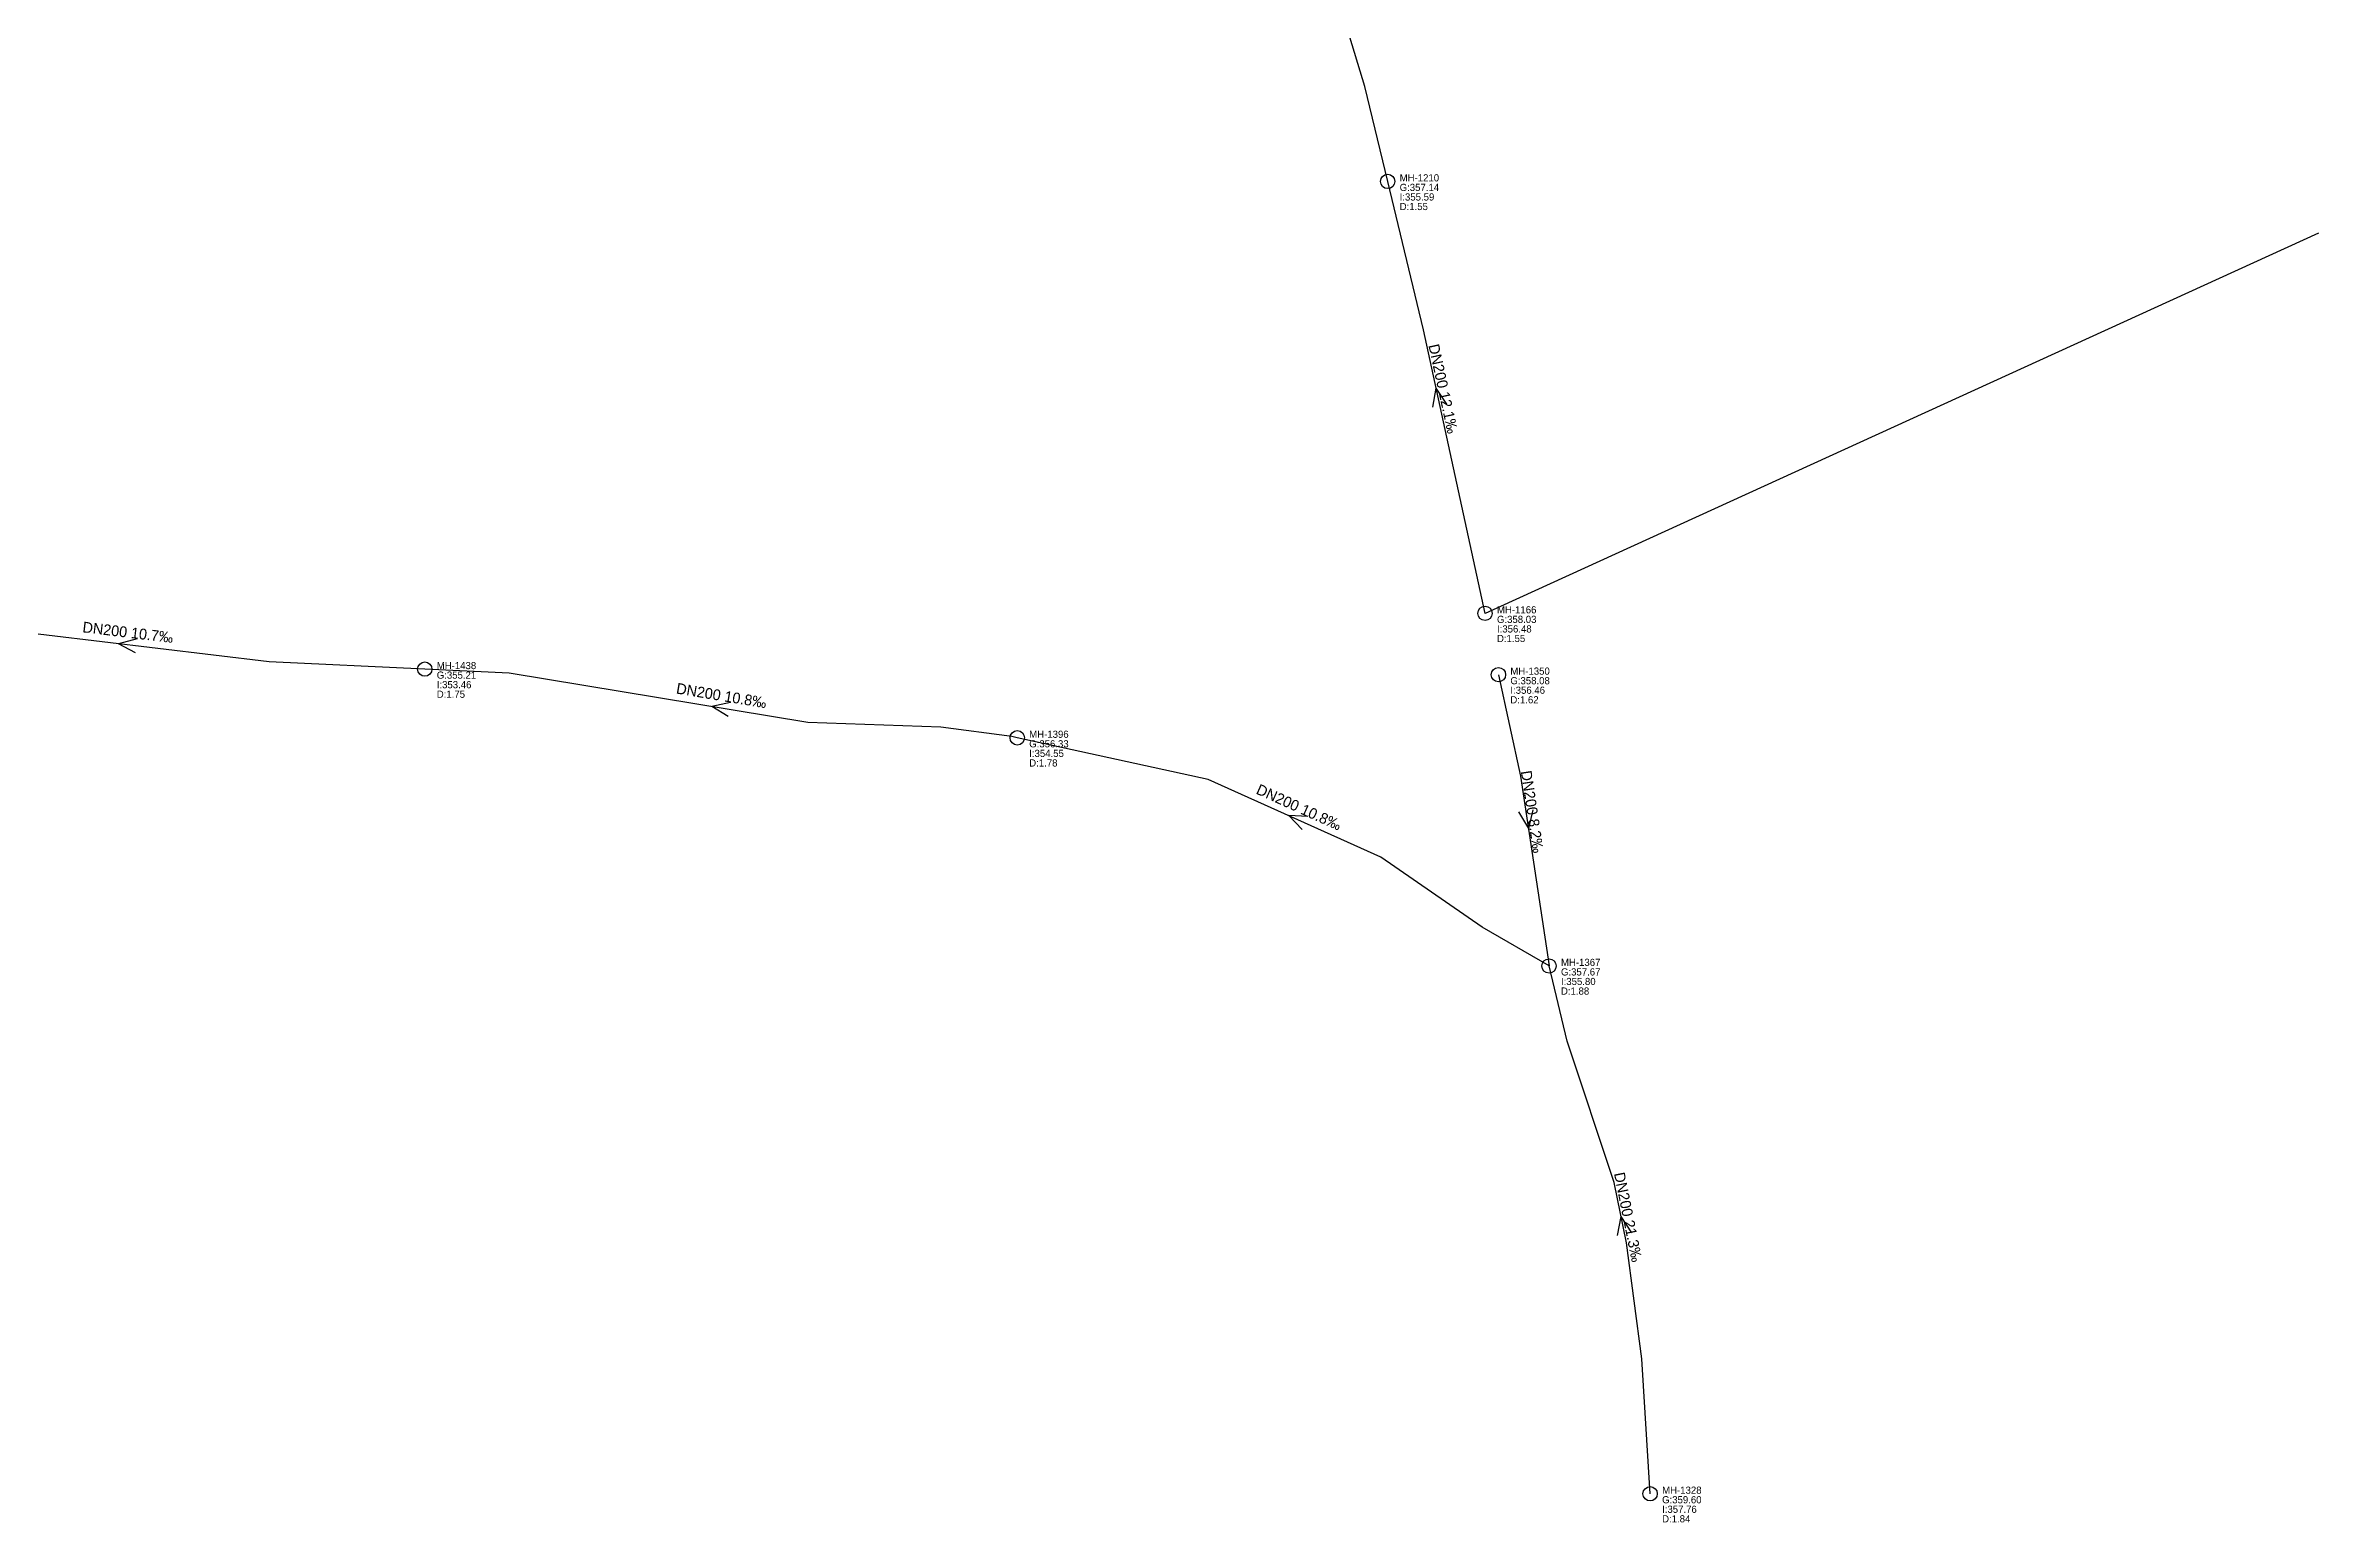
# Model space of a CAD drawing. Header units: metres. Extents: x 449900 to 451990, y 2566732 to 2570847.
# Drawn here: x 450700.7 to 451081.2, y 2567804.6 to 2568051.8 of the extents above; entities that cross this region are included whole.
import ezdxf
from ezdxf.enums import TextEntityAlignment as Align

# ---------------------------------------------------------------- set-up
doc = ezdxf.new("R2010")
doc.units = ezdxf.units.M
for name, color, linetype in [('SEW-LABEL', 2, 'Continuous'), ('SEW-MH', 7, 'Continuous'), ('SEW-MH-LABEL', 8, 'Continuous'), ('SEW-PIPE-DN200', 3, 'Continuous'), ('SEW-RIDER', 8, 'Continuous')]:
    doc.layers.add(name, color=color, linetype=linetype)

msp = doc.modelspace()

# ---------------------------------------------------------------- linework, layer by layer
at = {"layer": 'SEW-LABEL'}
for p, q in [((450932.95, 2567991.24), (450933.48, 2567994.43)), ((450935.29, 2567991.75), (450933.48, 2567994.43)), ((450716.03, 2567952.5), (450712.91, 2567951.66)), ((450715.75, 2567950.12), (450712.91, 2567951.66)), ((450815.38, 2567941.85), (450812.23, 2567941.16)), ((450814.99, 2567939.48), (450812.23, 2567941.16)), ((450911.04, 2567920.58), (450908.8, 2567922.9)), ((450912.02, 2567922.76), (450908.8, 2567922.9)), ((450947.28, 2567923.52), (450948.92, 2567920.73)), ((450949.66, 2567923.88), (450948.92, 2567920.73)), ((450963.87, 2567852.62), (450964.46, 2567855.8)), ((450966.22, 2567853.09), (450964.46, 2567855.8))]:
    msp.add_line(p, q, dxfattribs=at)
at = {"layer": 'SEW-MH'}
for centre in [(450925.38, 2568029.05), (450941.67, 2567956.75), (450764.2, 2567947.42), (450943.91, 2567946.49), (450863.37, 2567935.92), (450952.38, 2567897.74), (450969.31, 2567809.4)]:
    msp.add_circle(centre, 1.2, dxfattribs=at)
at = {"layer": 'SEW-PIPE-DN200'}
for points in [[(450925.38, 2568029.05), (450921.57, 2568044.92), (450909.94, 2568083.15), (450907.45, 2568094.06), (450906.57, 2568096.43)], [(450941.67, 2567956.75), (450931.35, 2568004.22), (450925.38, 2568029.05)], [(450764.2, 2567947.42), (450738.16, 2567948.66), (450691.49, 2567954.21), (450664.56, 2567954.01)], [(450863.37, 2567935.92), (450862.46, 2567936.12), (450850.55, 2567937.7), (450828.33, 2567938.5), (450778.32, 2567946.75), (450764.2, 2567947.42)], [(450943.91, 2567946.49), (450947.59, 2567929.53), (450952.38, 2567897.74)], [(450952.38, 2567897.74), (450941.2, 2567904.21), (450924.21, 2567915.96), (450895.32, 2567928.97), (450863.37, 2567935.92)], [(450969.31, 2567809.4), (450967.93, 2567831.97), (450965.35, 2567851.37), (450963.31, 2567861.48), (450955.41, 2567885.17), (450952.38, 2567897.74)]]:
    msp.add_lwpolyline(points, dxfattribs=at)
at = {"layer": 'SEW-RIDER'}
msp.add_lwpolyline([(451081.19, 2568020.38), (450941.67, 2567956.75)], dxfattribs=at)

# ---------------------------------------------------------------- texts
at = {"layer": 'SEW-LABEL'}
for s, rotation, p in [('DN200 12.1‰', 282.2675, (450933.8, 2567994.16)), ('DN200 10.7‰', 353.211, (450714.4, 2567952.69)), ('DN200 10.8‰', 350.6262, (450813.71, 2567942.11)), ('DN200 10.8‰', 335.7462, (450910.16, 2567923.49)), ('DN200 8.2‰', -81.4426, (450948.69, 2567923.42)), ('DN200 21.3‰', 281.3575, (450964.75, 2567855.53))]:
    msp.add_text(s, height=1.8, rotation=rotation, dxfattribs=at).set_placement(p, align=Align.CENTER)
at = {"layer": 'SEW-MH-LABEL'}
for s, p in [('G:357.14', (450927.38, 2568027.45)), ('MH-1210', (450927.38, 2568029.05)), ('I:355.59', (450927.38, 2568025.85)), ('D:1.55', (450927.38, 2568024.25)), ('G:358.03', (450943.67, 2567955.15)), ('MH-1166', (450943.67, 2567956.75)), ('I:356.48', (450943.67, 2567953.55)), ('D:1.55', (450943.67, 2567951.95)), ('G:355.21', (450766.2, 2567945.82)), ('MH-1438', (450766.2, 2567947.42)), ('MH-1350', (450945.91, 2567946.49)), ('D:1.75', (450766.2, 2567942.62)), ('I:353.46', (450766.2, 2567944.22)), ('G:358.08', (450945.91, 2567944.89)), ('I:356.46', (450945.91, 2567943.29)), ('D:1.62', (450945.91, 2567941.69)), ('MH-1396', (450865.37, 2567935.92)), ('G:356.33', (450865.37, 2567934.32)), ('D:1.78', (450865.37, 2567931.12)), ('I:354.55', (450865.37, 2567932.72)), ('MH-1367', (450954.38, 2567897.74)), ('G:357.67', (450954.38, 2567896.14)), ('D:1.88', (450954.38, 2567892.94)), ('I:355.80', (450954.38, 2567894.54)), ('MH-1328', (450971.31, 2567809.4)), ('G:359.60', (450971.31, 2567807.8)), ('I:357.76', (450971.31, 2567806.2)), ('D:1.84', (450971.31, 2567804.6))]:
    msp.add_text(s, height=1.2, dxfattribs=at).set_placement(p)

doc.saveas('drawing.dxf')
